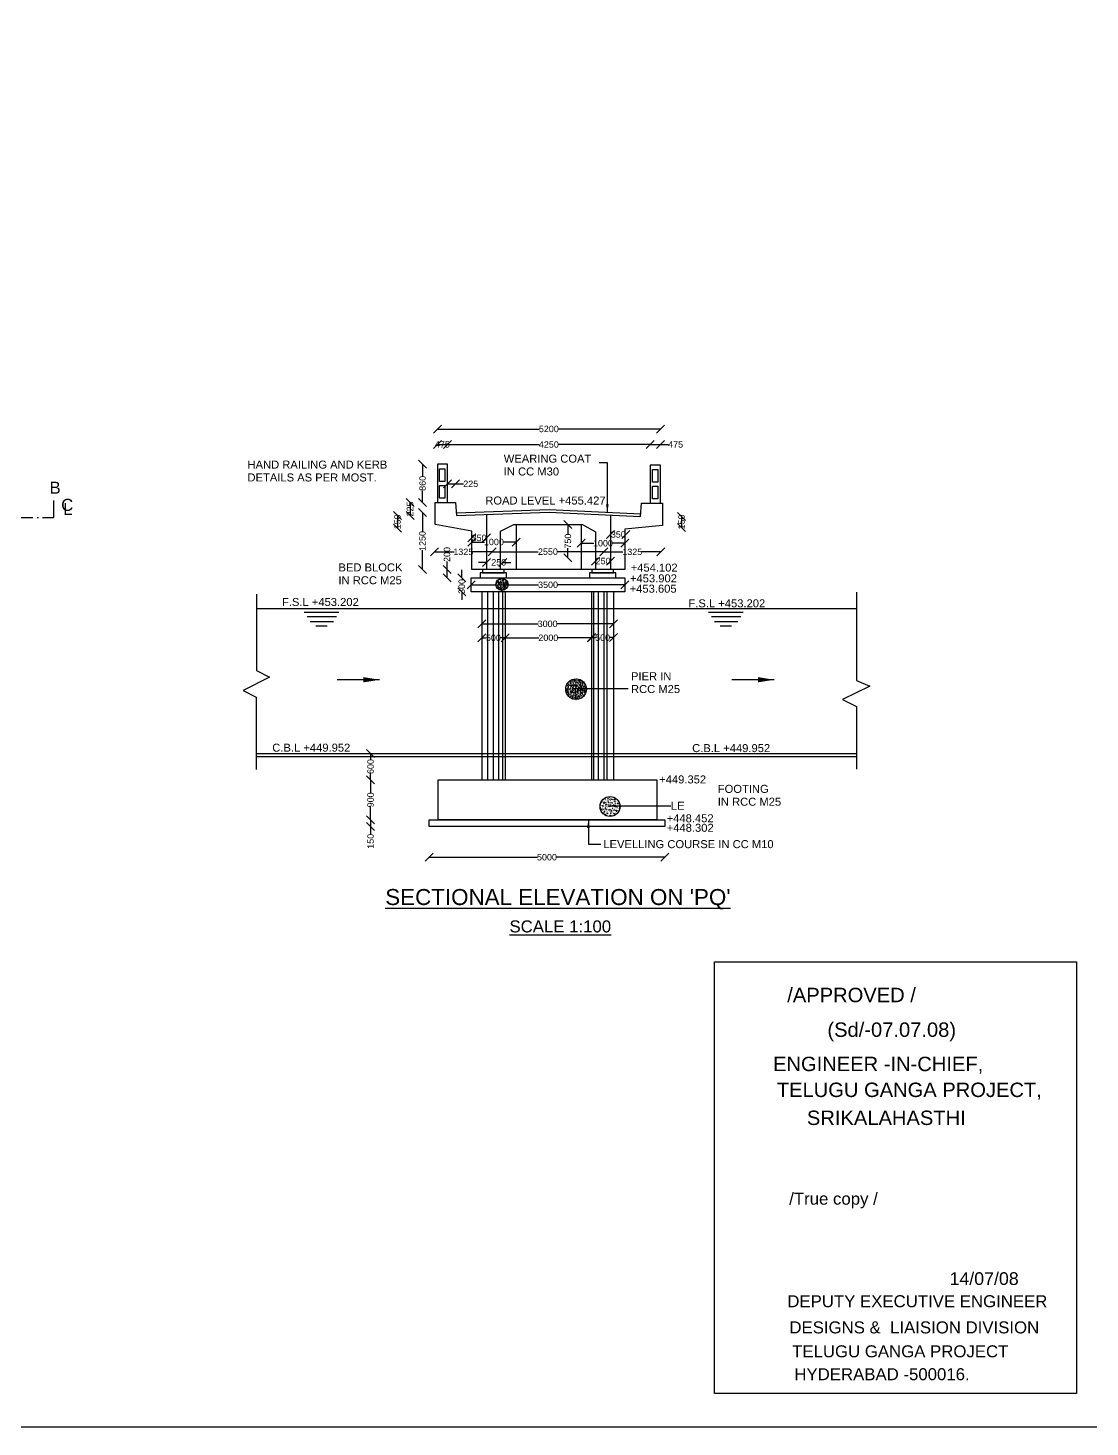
# Model space of a CAD drawing. Header units: millimetres. Extents: x -53232526 to -53209609, y 22137751 to 22152712.
# Drawn here: x -53220845 to -53214212, y 22137751 to 22146491 of the extents above; entities that cross this region are included whole.
import ezdxf

# ---------------------------------------------------------------- set-up
doc = ezdxf.new("R2010")
doc.units = ezdxf.units.MM
doc.header["$MEASUREMENT"] = 0
doc.linetypes.add('ACAD_ISO10W100', pattern=[18, 12, -3, 0, -3])
doc.layers.add('DRAWING', color=2, linetype='Continuous')
doc.layers.add('TEXT', color=7, linetype='Continuous')
doc.styles.get("Standard").update_dxf_attribs({"font": 'arial.ttf', "height": 40})
doc.dimstyles.get("Standard").update_dxf_attribs({"dimtxt": 50, "dimasz": 50, "dimexe": 0.18, "dimexo": 0.0625, "dimgap": 0.09, "dimtad": 0, "dimdec": 0, "dimzin": 0, "dimdsep": 46, "dimtxsty": 'Standard', "dimblk": 'OBLIQUE', "dimcen": 0.09, "dimse1": 1, "dimse2": 1, "dimadec": 0, "dimazin": 0, "dimtfac": 1, "dimtdec": 0, "dimtofl": 0, "dimtmove": 0, "dimatfit": 3, "dimfxl": 1, "dimtolj": 1, "dimtzin": 0, "dimarcsym": 0})
pattern_1 = [(50, (0, 0), (21.517805478, -1.8825640495), [2.25, -24.75]), (355, (0, 0), (-4.162540008, 22.565764011), [1.8, -19.8]), (100.4514, (1.793, -0.157), (17.3552814514, 20.683186262), [1.9122057, -21.03426336]), (46.1842, (0, 6), (32.017231459, -4.96557043), [3.375, -37.125]), (96.6356, (2.668, 5.586), (28.039881166, 29.223536127), [2.86830864, -31.55139]), (351.1842, (0, 6), (28.039858354, 29.223558028), [2.7, -29.7]), (21, (3, 4.5), (17.9072115636, -12.07856672), [2.25, -24.75]), (326, (3, 4.5), (7.299459958, 21.754501351), [1.8, -19.8]), (71.4514, (4.492, 3.493), (25.2066788574, 9.675914901), [1.9122057, -21.03426336]), (37.5, (0, 0), (0.3647956595, 9.9868156149), [0, -19.56, 0, -20.1, 0, -19.875]), (7.5, (0, 0), (7.8920861233, 11.8323513565), [0, -11.46, 0, -19.11, 0, -7.575]), (327.5, (-6.69, 0), (16.0146730852, -0.676646152), [0, -7.5, 0, -23.4, 0, -31.05]), (317.5, (-9.69, 0), (17.4955850803, 3.00314947), [0, -9.75, 0, -15.54, 0, -22.05])]

# ---------------------------------------------------------------- blocks, each defined once
blk = doc.blocks.new('_Oblique')
at = {"color": 0, "linetype": 'ByBlock', "lineweight": -2}
blk.add_line((-0.5, -0.5), (0.5, 0.5), dxfattribs=at)
blk = doc.blocks.new('*D125')
at = {"layer": 'Defpoints', "color": 0, "transparency": 16777216}
for p in [(-53216895, 22143986), (-53218288, 22143765.5), (-53216895, 22143765.5)]:
    blk.add_point(p, dxfattribs=at)
at = {"layer": 'TEXT', "color": 0, "lineweight": -2, "transparency": 16777216}
for p, q in [((-53218288, 22143986), (-53217651.3, 22143986)), ((-53216895, 22143986), (-53217531.8, 22143986))]:
    blk.add_line(p, q, dxfattribs=at)
at = {"layer": 'TEXT', "color": 0, "lineweight": -2, "transparency": 16777216, "xscale": 50, "yscale": 50, "zscale": 50, "rotation": 180}
blk.add_blockref('_Oblique', (-53218288, 22143986), dxfattribs=at)
at = {"layer": 'TEXT', "color": 0, "lineweight": -2, "transparency": 16777216, "xscale": 50, "yscale": 50, "zscale": 50}
blk.add_blockref('_Oblique', (-53216895, 22143986), dxfattribs=at)
at = {"layer": 'TEXT', "color": 0, "transparency": 16777216, "insert": (-53217591.5, 22143986), "char_height": 40, "attachment_point": 5}
blk.add_mtext('\\A1;5200', dxfattribs=at)
blk = doc.blocks.new('*D126')
at = {"layer": 'Defpoints', "color": 0, "transparency": 16777216}
for p in [(-53218288, 22143765.5), (-53218380, 22143527.5), (-53218288, 22143527.5)]:
    blk.add_point(p, dxfattribs=at)
at = {"layer": 'TEXT', "color": 0, "lineweight": -2, "transparency": 16777216}
for p, q in [((-53218380, 22143765.5), (-53218380, 22143690.8)), ((-53218380, 22143527.5), (-53218380, 22143602.3))]:
    blk.add_line(p, q, dxfattribs=at)
at = {"layer": 'TEXT', "color": 0, "lineweight": -2, "transparency": 16777216, "xscale": 50, "yscale": 50, "zscale": 50}
for p, rotation in [((-53218380, 22143765.5), 90), ((-53218380, 22143527.5), 270)]:
    blk.add_blockref('_Oblique', p, dxfattribs=dict(at, rotation=rotation))
at = {"layer": 'TEXT', "color": 0, "transparency": 16777216, "insert": (-53218380, 22143646.5), "char_height": 40, "attachment_point": 5, "rotation": 90}
blk.add_mtext('\\A1;860', dxfattribs=at)
blk = doc.blocks.new('*D127')
at = {"layer": 'Defpoints', "color": 0, "transparency": 16777216}
for p in [(-53218174.3, 22143643.5), (-53218225, 22143527.5), (-53218174.3, 22143531.2)]:
    blk.add_point(p, dxfattribs=at)
at = {"layer": 'TEXT', "color": 0, "lineweight": -2, "transparency": 16777216}
for p, q in [((-53218225, 22143643.5), (-53218174.3, 22143643.5)), ((-53218174.3, 22143643.5), (-53218124.3, 22143643.5))]:
    blk.add_line(p, q, dxfattribs=at)
at = {"layer": 'TEXT', "color": 0, "lineweight": -2, "transparency": 16777216, "xscale": 50, "yscale": 50, "zscale": 50, "rotation": 180}
blk.add_blockref('_Oblique', (-53218225, 22143643.5), dxfattribs=at)
at = {"layer": 'TEXT', "color": 0, "lineweight": -2, "transparency": 16777216, "xscale": 50, "yscale": 50, "zscale": 50}
blk.add_blockref('_Oblique', (-53218174.3, 22143643.5), dxfattribs=at)
at = {"layer": 'TEXT', "color": 0, "transparency": 16777216, "insert": (-53218079.5, 22143643.5), "char_height": 40, "attachment_point": 5}
blk.add_mtext('\\A1;225', dxfattribs=at)
blk = doc.blocks.new('*D128')
at = {"layer": 'Defpoints', "color": 0, "transparency": 16777216}
for p in [(-53218174, 22143527.5), (-53218458.5, 22143445.5), (-53218168, 22143445.5)]:
    blk.add_point(p, dxfattribs=at)
at = {"layer": 'TEXT', "color": 0, "lineweight": -2, "transparency": 16777216}
blk.add_line((-53218458.5, 22143527.5), (-53218458.5, 22143445.5), dxfattribs=at)
at = {"layer": 'TEXT', "color": 0, "lineweight": -2, "transparency": 16777216, "xscale": 50, "yscale": 50, "zscale": 50}
for p, rotation in [((-53218458.5, 22143527.5), 90), ((-53218458.5, 22143445.5), 270)]:
    blk.add_blockref('_Oblique', p, dxfattribs=dict(at, rotation=rotation))
at = {"layer": 'TEXT', "color": 0, "transparency": 16777216, "insert": (-53218458.5, 22143486.5), "char_height": 40, "attachment_point": 5, "rotation": 90}
blk.add_mtext('\\A1;225', dxfattribs=at)
blk = doc.blocks.new('*D129')
at = {"layer": 'Defpoints', "color": 0, "transparency": 16777216}
for p in [(-53218168, 22143445.5), (-53218537, 22143366.2), (-53218170.1, 22143366.2)]:
    blk.add_point(p, dxfattribs=at)
at = {"layer": 'TEXT', "color": 0, "lineweight": -2, "transparency": 16777216}
blk.add_line((-53218537, 22143445.5), (-53218537, 22143366.2), dxfattribs=at)
at = {"layer": 'TEXT', "color": 0, "lineweight": -2, "transparency": 16777216, "xscale": 50, "yscale": 50, "zscale": 50}
for p, rotation in [((-53218537, 22143445.5), 90), ((-53218537, 22143366.2), 270)]:
    blk.add_blockref('_Oblique', p, dxfattribs=dict(at, rotation=rotation))
at = {"layer": 'TEXT', "color": 0, "transparency": 16777216, "insert": (-53218537, 22143405.8), "char_height": 40, "attachment_point": 5, "rotation": 90}
blk.add_mtext('\\A1;150', dxfattribs=at)
blk = doc.blocks.new('*D130')
at = {"layer": 'Defpoints', "color": 0, "transparency": 16777216}
for p in [(-53218084, 22143465.4), (-53218381, 22143107.5), (-53218073.5, 22143107.5)]:
    blk.add_point(p, dxfattribs=at)
at = {"layer": 'TEXT', "color": 0, "lineweight": -2, "transparency": 16777216}
for p, q in [((-53218381, 22143465.4), (-53218381, 22143344.3)), ((-53218381, 22143107.5), (-53218381, 22143228.6))]:
    blk.add_line(p, q, dxfattribs=at)
at = {"layer": 'TEXT', "color": 0, "lineweight": -2, "transparency": 16777216, "xscale": 50, "yscale": 50, "zscale": 50}
for p, rotation in [((-53218381, 22143465.4), 90), ((-53218381, 22143107.5), 270)]:
    blk.add_blockref('_Oblique', p, dxfattribs=dict(at, rotation=rotation))
at = {"layer": 'TEXT', "color": 0, "transparency": 16777216, "insert": (-53218381, 22143286.5), "char_height": 40, "attachment_point": 5, "rotation": 90}
blk.add_mtext('\\A1;1250', dxfattribs=at)
blk = doc.blocks.new('*D131')
at = {"layer": 'Defpoints', "color": 0, "transparency": 16777216}
for p in [(-53218073.5, 22143280), (-53217796, 22143280), (-53217796, 22143280)]:
    blk.add_point(p, dxfattribs=at)
at = {"layer": 'TEXT', "color": 0, "lineweight": -2, "transparency": 16777216}
for p, q in [((-53218073.5, 22143280), (-53217992.6, 22143280)), ((-53217796, 22143280), (-53217876.9, 22143280))]:
    blk.add_line(p, q, dxfattribs=at)
at = {"layer": 'TEXT', "color": 0, "lineweight": -2, "transparency": 16777216, "xscale": 50, "yscale": 50, "zscale": 50, "rotation": 180}
blk.add_blockref('_Oblique', (-53218073.5, 22143280), dxfattribs=at)
at = {"layer": 'TEXT', "color": 0, "lineweight": -2, "transparency": 16777216, "xscale": 50, "yscale": 50, "zscale": 50}
blk.add_blockref('_Oblique', (-53217796, 22143280), dxfattribs=at)
at = {"layer": 'TEXT', "color": 0, "transparency": 16777216, "insert": (-53217934.8, 22143280), "char_height": 40, "attachment_point": 5}
blk.add_mtext('\\A1;1000', dxfattribs=at)
blk = doc.blocks.new('*D132')
at = {"layer": 'Defpoints', "color": 0, "transparency": 16777216}
for p in [(-53218306, 22143212), (-53217945.5, 22143218.5), (-53217945.5, 22143212)]:
    blk.add_point(p, dxfattribs=at)
at = {"layer": 'TEXT', "color": 0, "lineweight": -2, "transparency": 16777216}
for p, q in [((-53218306, 22143218.5), (-53218183.8, 22143218.5)), ((-53217945.5, 22143218.5), (-53218067.7, 22143218.5))]:
    blk.add_line(p, q, dxfattribs=at)
at = {"layer": 'TEXT', "color": 0, "lineweight": -2, "transparency": 16777216, "xscale": 50, "yscale": 50, "zscale": 50, "rotation": 180}
blk.add_blockref('_Oblique', (-53218306, 22143218.5), dxfattribs=at)
at = {"layer": 'TEXT', "color": 0, "lineweight": -2, "transparency": 16777216, "xscale": 50, "yscale": 50, "zscale": 50}
blk.add_blockref('_Oblique', (-53217945.5, 22143218.5), dxfattribs=at)
at = {"layer": 'TEXT', "color": 0, "transparency": 16777216, "insert": (-53218125.8, 22143218.5), "char_height": 40, "attachment_point": 5}
blk.add_mtext('\\A1;1325', dxfattribs=at)
blk = doc.blocks.new('*D133')
at = {"layer": 'Defpoints', "color": 0, "transparency": 16777216}
for p in [(-53217945.5, 22143218.5), (-53217249, 22143219.5), (-53217249, 22143218.5)]:
    blk.add_point(p, dxfattribs=at)
at = {"layer": 'TEXT', "color": 0, "lineweight": -2, "transparency": 16777216}
for p, q in [((-53217945.5, 22143219.5), (-53217657.34, 22143219.5)), ((-53217249, 22143219.5), (-53217537.16, 22143219.5))]:
    blk.add_line(p, q, dxfattribs=at)
at = {"layer": 'TEXT', "color": 0, "lineweight": -2, "transparency": 16777216, "xscale": 50, "yscale": 50, "zscale": 50, "rotation": 180}
blk.add_blockref('_Oblique', (-53217945.5, 22143219.5), dxfattribs=at)
at = {"layer": 'TEXT', "color": 0, "lineweight": -2, "transparency": 16777216, "xscale": 50, "yscale": 50, "zscale": 50}
blk.add_blockref('_Oblique', (-53217249, 22143219.5), dxfattribs=at)
at = {"layer": 'TEXT', "color": 0, "transparency": 16777216, "insert": (-53217597.25, 22143219.5), "char_height": 40, "attachment_point": 5}
blk.add_mtext('\\A1;2550', dxfattribs=at)
blk = doc.blocks.new('*D134')
at = {"layer": 'Defpoints', "color": 0, "transparency": 16777216}
for p in [(-53217249, 22143218.5), (-53216892, 22143218.5), (-53216892, 22143218.5)]:
    blk.add_point(p, dxfattribs=at)
at = {"layer": 'TEXT', "color": 0, "lineweight": -2, "transparency": 16777216}
for p, q in [((-53217249, 22143218.5), (-53217128.6, 22143218.5)), ((-53216892, 22143218.5), (-53217012.4, 22143218.5))]:
    blk.add_line(p, q, dxfattribs=at)
at = {"layer": 'TEXT', "color": 0, "lineweight": -2, "transparency": 16777216, "xscale": 50, "yscale": 50, "zscale": 50, "rotation": 180}
blk.add_blockref('_Oblique', (-53217249, 22143218.5), dxfattribs=at)
at = {"layer": 'TEXT', "color": 0, "lineweight": -2, "transparency": 16777216, "xscale": 50, "yscale": 50, "zscale": 50}
blk.add_blockref('_Oblique', (-53216892, 22143218.5), dxfattribs=at)
at = {"layer": 'TEXT', "color": 0, "transparency": 16777216, "insert": (-53217070.5, 22143218.5), "char_height": 40, "attachment_point": 5}
blk.add_mtext('\\A1;1325', dxfattribs=at)
blk = doc.blocks.new('*D135')
at = {"layer": 'Defpoints', "color": 0, "transparency": 16777216}
for p in [(-53217300, 22143161), (-53217205.5, 22143161), (-53217205.5, 22143161)]:
    blk.add_point(p, dxfattribs=at)
at = {"layer": 'TEXT', "color": 0, "lineweight": -2, "transparency": 16777216}
for p, q in [((-53217300, 22143161), (-53217297.3, 22143161)), ((-53217205.5, 22143161), (-53217208.2, 22143161))]:
    blk.add_line(p, q, dxfattribs=at)
at = {"layer": 'TEXT', "color": 0, "lineweight": -2, "transparency": 16777216, "xscale": 50, "yscale": 50, "zscale": 50, "rotation": 180}
blk.add_blockref('_Oblique', (-53217300, 22143161), dxfattribs=at)
at = {"layer": 'TEXT', "color": 0, "lineweight": -2, "transparency": 16777216, "xscale": 50, "yscale": 50, "zscale": 50}
blk.add_blockref('_Oblique', (-53217205.5, 22143161), dxfattribs=at)
at = {"layer": 'TEXT', "color": 0, "transparency": 16777216, "insert": (-53217252.8, 22143161), "char_height": 40, "attachment_point": 5}
blk.add_mtext('\\A1;250', dxfattribs=at)
blk = doc.blocks.new('*D136')
at = {"layer": 'Defpoints', "color": 0, "transparency": 16777216}
for p in [(-53217981.1, 22143161), (-53217879.5, 22143161), (-53217879.5, 22143152.7)]:
    blk.add_point(p, dxfattribs=at)
at = {"layer": 'TEXT', "color": 0, "lineweight": -2, "transparency": 16777216}
for p, q in [((-53217981.1, 22143152.7), (-53218031.1, 22143152.7)), ((-53217879.5, 22143152.7), (-53217829.5, 22143152.7))]:
    blk.add_line(p, q, dxfattribs=at)
at = {"layer": 'TEXT', "color": 0, "lineweight": -2, "transparency": 16777216, "xscale": 50, "yscale": 50, "zscale": 50}
blk.add_blockref('_Oblique', (-53217981.1, 22143152.7), dxfattribs=at)
at = {"layer": 'TEXT', "color": 0, "lineweight": -2, "transparency": 16777216, "xscale": 50, "yscale": 50, "zscale": 50, "rotation": 180}
blk.add_blockref('_Oblique', (-53217879.5, 22143152.7), dxfattribs=at)
at = {"layer": 'TEXT', "color": 0, "transparency": 16777216, "insert": (-53217904.5, 22143152.7), "char_height": 40, "attachment_point": 5}
blk.add_mtext('\\A1;250', dxfattribs=at)
blk = doc.blocks.new('*D137')
at = {"layer": 'Defpoints', "color": 0, "transparency": 16777216}
for p in [(-53218076.5, 22143056.5), (-53218135.5, 22142968.5), (-53218076.5, 22142968.5)]:
    blk.add_point(p, dxfattribs=at)
at = {"layer": 'TEXT', "color": 0, "lineweight": -2, "transparency": 16777216}
for p, q in [((-53218135.5, 22143056.5), (-53218135.5, 22143106.5)), ((-53218135.5, 22142968.5), (-53218135.5, 22142918.5))]:
    blk.add_line(p, q, dxfattribs=at)
at = {"layer": 'TEXT', "color": 0, "lineweight": -2, "transparency": 16777216, "xscale": 50, "yscale": 50, "zscale": 50}
for p, rotation in [((-53218135.5, 22143056.5), 270), ((-53218135.5, 22142968.5), 90)]:
    blk.add_blockref('_Oblique', p, dxfattribs=dict(at, rotation=rotation))
at = {"layer": 'TEXT', "color": 0, "transparency": 16777216, "insert": (-53218135.5, 22143002), "char_height": 40, "attachment_point": 5, "rotation": 90}
blk.add_mtext('\\A1;300', dxfattribs=at)
blk = doc.blocks.new('*D138')
at = {"layer": 'Defpoints', "color": 0, "transparency": 16777216}
for p in [(-53218076.5, 22143012.5), (-53217116.5, 22143012.5), (-53217116.5, 22143012.5)]:
    blk.add_point(p, dxfattribs=at)
at = {"layer": 'TEXT', "color": 0, "lineweight": -2, "transparency": 16777216}
for p, q in [((-53218076.5, 22143012.5), (-53217656.3, 22143012.5)), ((-53217116.5, 22143012.5), (-53217536.8, 22143012.5))]:
    blk.add_line(p, q, dxfattribs=at)
at = {"layer": 'TEXT', "color": 0, "lineweight": -2, "transparency": 16777216, "xscale": 50, "yscale": 50, "zscale": 50, "rotation": 180}
blk.add_blockref('_Oblique', (-53218076.5, 22143012.5), dxfattribs=at)
at = {"layer": 'TEXT', "color": 0, "lineweight": -2, "transparency": 16777216, "xscale": 50, "yscale": 50, "zscale": 50}
blk.add_blockref('_Oblique', (-53217116.5, 22143012.5), dxfattribs=at)
at = {"layer": 'TEXT', "color": 0, "transparency": 16777216, "insert": (-53217596.5, 22143012.5), "char_height": 40, "attachment_point": 5}
blk.add_mtext('\\A1;3500', dxfattribs=at)
blk = doc.blocks.new('*D139')
at = {"layer": 'Defpoints', "color": 0, "transparency": 16777216}
for p in [(-53218011, 22142768.5), (-53217187, 22142768.5), (-53217187, 22142768.5)]:
    blk.add_point(p, dxfattribs=at)
at = {"layer": 'TEXT', "color": 0, "lineweight": -2, "transparency": 16777216}
for p, q in [((-53218011, 22142768.5), (-53217658.8, 22142768.5)), ((-53217187, 22142768.5), (-53217539.3, 22142768.5))]:
    blk.add_line(p, q, dxfattribs=at)
at = {"layer": 'TEXT', "color": 0, "lineweight": -2, "transparency": 16777216, "xscale": 50, "yscale": 50, "zscale": 50, "rotation": 180}
blk.add_blockref('_Oblique', (-53218011, 22142768.5), dxfattribs=at)
at = {"layer": 'TEXT', "color": 0, "lineweight": -2, "transparency": 16777216, "xscale": 50, "yscale": 50, "zscale": 50}
blk.add_blockref('_Oblique', (-53217187, 22142768.5), dxfattribs=at)
at = {"layer": 'TEXT', "color": 0, "transparency": 16777216, "insert": (-53217599, 22142768.5), "char_height": 40, "attachment_point": 5}
blk.add_mtext('\\A1;3000', dxfattribs=at)
blk = doc.blocks.new('*D140')
at = {"layer": 'Defpoints', "color": 0, "transparency": 16777216}
for p in [(-53218011, 22142681.5), (-53217864.5, 22142681.5), (-53217864.5, 22142681.5)]:
    blk.add_point(p, dxfattribs=at)
at = {"layer": 'TEXT', "color": 0, "lineweight": -2, "transparency": 16777216}
for p, q in [((-53218011, 22142681.5), (-53217982, 22142681.5)), ((-53217864.5, 22142681.5), (-53217893.6, 22142681.5))]:
    blk.add_line(p, q, dxfattribs=at)
at = {"layer": 'TEXT', "color": 0, "lineweight": -2, "transparency": 16777216, "xscale": 50, "yscale": 50, "zscale": 50, "rotation": 180}
blk.add_blockref('_Oblique', (-53218011, 22142681.5), dxfattribs=at)
at = {"layer": 'TEXT', "color": 0, "lineweight": -2, "transparency": 16777216, "xscale": 50, "yscale": 50, "zscale": 50}
blk.add_blockref('_Oblique', (-53217864.5, 22142681.5), dxfattribs=at)
at = {"layer": 'TEXT', "color": 0, "transparency": 16777216, "insert": (-53217937.8, 22142681.5), "char_height": 40, "attachment_point": 5}
blk.add_mtext('\\A1;500', dxfattribs=at)
blk = doc.blocks.new('*D141')
at = {"layer": 'Defpoints', "color": 0, "transparency": 16777216}
for p in [(-53217864.5, 22142681.5), (-53217325, 22142681.5), (-53217325, 22142681.5)]:
    blk.add_point(p, dxfattribs=at)
at = {"layer": 'TEXT', "color": 0, "lineweight": -2, "transparency": 16777216}
for p, q in [((-53217864.5, 22142681.5), (-53217654.9, 22142681.5)), ((-53217325, 22142681.5), (-53217534.7, 22142681.5))]:
    blk.add_line(p, q, dxfattribs=at)
at = {"layer": 'TEXT', "color": 0, "lineweight": -2, "transparency": 16777216, "xscale": 50, "yscale": 50, "zscale": 50, "rotation": 180}
blk.add_blockref('_Oblique', (-53217864.5, 22142681.5), dxfattribs=at)
at = {"layer": 'TEXT', "color": 0, "lineweight": -2, "transparency": 16777216, "xscale": 50, "yscale": 50, "zscale": 50}
blk.add_blockref('_Oblique', (-53217325, 22142681.5), dxfattribs=at)
at = {"layer": 'TEXT', "color": 0, "transparency": 16777216, "insert": (-53217594.8, 22142681.5), "char_height": 40, "attachment_point": 5}
blk.add_mtext('\\A1;2000', dxfattribs=at)
blk = doc.blocks.new('*D142')
at = {"layer": 'Defpoints', "color": 0, "transparency": 16777216}
for p in [(-53217325, 22142681.5), (-53217187, 22142682.5), (-53217187, 22142681.5)]:
    blk.add_point(p, dxfattribs=at)
at = {"layer": 'TEXT', "color": 0, "lineweight": -2, "transparency": 16777216}
for p, q in [((-53217325, 22142682.5), (-53217300.2, 22142682.5)), ((-53217187, 22142682.5), (-53217211.8, 22142682.5))]:
    blk.add_line(p, q, dxfattribs=at)
at = {"layer": 'TEXT', "color": 0, "lineweight": -2, "transparency": 16777216, "xscale": 50, "yscale": 50, "zscale": 50, "rotation": 180}
blk.add_blockref('_Oblique', (-53217325, 22142682.5), dxfattribs=at)
at = {"layer": 'TEXT', "color": 0, "lineweight": -2, "transparency": 16777216, "xscale": 50, "yscale": 50, "zscale": 50}
blk.add_blockref('_Oblique', (-53217187, 22142682.5), dxfattribs=at)
at = {"layer": 'TEXT', "color": 0, "transparency": 16777216, "insert": (-53217256, 22142682.5), "char_height": 40, "attachment_point": 5}
blk.add_mtext('\\A1;500', dxfattribs=at)
blk = doc.blocks.new('*D143')
at = {"layer": 'Defpoints', "color": 0, "transparency": 16777216}
for p in [(-53218011, 22141959.5), (-53218705, 22141795), (-53218011, 22141795)]:
    blk.add_point(p, dxfattribs=at)
at = {"layer": 'TEXT', "color": 0, "lineweight": -2, "transparency": 16777216}
for p, q in [((-53218705, 22141959.5), (-53218705, 22141921.6)), ((-53218705, 22141795), (-53218705, 22141833))]:
    blk.add_line(p, q, dxfattribs=at)
at = {"layer": 'TEXT', "color": 0, "lineweight": -2, "transparency": 16777216, "xscale": 50, "yscale": 50, "zscale": 50}
for p, rotation in [((-53218705, 22141959.5), 90), ((-53218705, 22141795), 270)]:
    blk.add_blockref('_Oblique', p, dxfattribs=dict(at, rotation=rotation))
at = {"layer": 'TEXT', "color": 0, "transparency": 16777216, "insert": (-53218705, 22141877.3), "char_height": 40, "attachment_point": 5, "rotation": 90}
blk.add_mtext('\\A1;600', dxfattribs=at)
blk = doc.blocks.new('*D144')
at = {"layer": 'Defpoints', "color": 0, "transparency": 16777216}
for p in [(-53218011, 22141795), (-53218705, 22141543.5), (-53218011, 22141543.5)]:
    blk.add_point(p, dxfattribs=at)
at = {"layer": 'TEXT', "color": 0, "lineweight": -2, "transparency": 16777216}
for p, q in [((-53218705, 22141795), (-53218705, 22141713.5)), ((-53218705, 22141543.5), (-53218705, 22141625.1))]:
    blk.add_line(p, q, dxfattribs=at)
at = {"layer": 'TEXT', "color": 0, "lineweight": -2, "transparency": 16777216, "xscale": 50, "yscale": 50, "zscale": 50}
for p, rotation in [((-53218705, 22141795), 90), ((-53218705, 22141543.5), 270)]:
    blk.add_blockref('_Oblique', p, dxfattribs=dict(at, rotation=rotation))
at = {"layer": 'TEXT', "color": 0, "transparency": 16777216, "insert": (-53218705, 22141669.3), "char_height": 40, "attachment_point": 5, "rotation": 90}
blk.add_mtext('\\A1;900', dxfattribs=at)
blk = doc.blocks.new('*D145')
at = {"layer": 'Defpoints', "color": 0, "transparency": 16777216}
for p in [(-53218283, 22141543.5), (-53218705, 22141502.5), (-53218283, 22141502.5)]:
    blk.add_point(p, dxfattribs=at)
at = {"layer": 'TEXT', "color": 0, "lineweight": -2, "transparency": 16777216}
for p, q in [((-53218705, 22141543.5), (-53218705, 22141502.5)), ((-53218705, 22141502.5), (-53218705, 22141452.5))]:
    blk.add_line(p, q, dxfattribs=at)
at = {"layer": 'TEXT', "color": 0, "lineweight": -2, "transparency": 16777216, "xscale": 50, "yscale": 50, "zscale": 50}
for p, rotation in [((-53218705, 22141543.5), 90), ((-53218705, 22141502.5), 270)]:
    blk.add_blockref('_Oblique', p, dxfattribs=dict(at, rotation=rotation))
at = {"layer": 'TEXT', "color": 0, "transparency": 16777216, "insert": (-53218705, 22141410.2), "char_height": 40, "attachment_point": 5, "rotation": 90}
blk.add_mtext('\\A1;150', dxfattribs=at)
blk = doc.blocks.new('*D146')
at = {"layer": 'Defpoints', "color": 0, "transparency": 16777216}
for p in [(-53218339.5, 22141502.5), (-53216867, 22141502.5), (-53216867, 22141310.5)]:
    blk.add_point(p, dxfattribs=at)
at = {"layer": 'TEXT', "color": 0, "lineweight": -2, "transparency": 16777216}
for p, q in [((-53218339.5, 22141310.5), (-53217663, 22141310.5)), ((-53216867, 22141310.5), (-53217543.5, 22141310.5))]:
    blk.add_line(p, q, dxfattribs=at)
at = {"layer": 'TEXT', "color": 0, "lineweight": -2, "transparency": 16777216, "xscale": 50, "yscale": 50, "zscale": 50, "rotation": 180}
blk.add_blockref('_Oblique', (-53218339.5, 22141310.5), dxfattribs=at)
at = {"layer": 'TEXT', "color": 0, "lineweight": -2, "transparency": 16777216, "xscale": 50, "yscale": 50, "zscale": 50}
blk.add_blockref('_Oblique', (-53216867, 22141310.5), dxfattribs=at)
at = {"layer": 'TEXT', "color": 0, "transparency": 16777216, "insert": (-53217603.3, 22141310.5), "char_height": 40, "attachment_point": 5}
blk.add_mtext('\\A1;5000', dxfattribs=at)
blk = doc.blocks.new('*D147')
at = {"layer": 'Defpoints', "color": 0, "transparency": 16777216}
for p in [(-53218225, 22143890), (-53218288, 22143765.5), (-53218225, 22143765.5)]:
    blk.add_point(p, dxfattribs=at)
at = {"layer": 'TEXT', "color": 0, "lineweight": -2, "transparency": 16777216}
blk.add_line((-53218288, 22143890), (-53218225, 22143890), dxfattribs=at)
at = {"layer": 'TEXT', "color": 0, "lineweight": -2, "transparency": 16777216, "xscale": 50, "yscale": 50, "zscale": 50, "rotation": 180}
blk.add_blockref('_Oblique', (-53218288, 22143890), dxfattribs=at)
at = {"layer": 'TEXT', "color": 0, "lineweight": -2, "transparency": 16777216, "xscale": 50, "yscale": 50, "zscale": 50}
blk.add_blockref('_Oblique', (-53218225, 22143890), dxfattribs=at)
at = {"layer": 'TEXT', "color": 0, "transparency": 16777216, "insert": (-53218256.5, 22143890), "char_height": 40, "attachment_point": 5}
blk.add_mtext('\\A1;475', dxfattribs=at)
blk = doc.blocks.new('*D148')
at = {"layer": 'Defpoints', "color": 0, "transparency": 16777216}
for p in [(-53216958, 22143889), (-53218225, 22143765.5), (-53216958, 22143765.5)]:
    blk.add_point(p, dxfattribs=at)
at = {"layer": 'TEXT', "color": 0, "lineweight": -2, "transparency": 16777216}
for p, q in [((-53218225, 22143889), (-53217652.1, 22143889)), ((-53216958, 22143889), (-53217531, 22143889))]:
    blk.add_line(p, q, dxfattribs=at)
at = {"layer": 'TEXT', "color": 0, "lineweight": -2, "transparency": 16777216, "xscale": 50, "yscale": 50, "zscale": 50, "rotation": 180}
blk.add_blockref('_Oblique', (-53218225, 22143889), dxfattribs=at)
at = {"layer": 'TEXT', "color": 0, "lineweight": -2, "transparency": 16777216, "xscale": 50, "yscale": 50, "zscale": 50}
blk.add_blockref('_Oblique', (-53216958, 22143889), dxfattribs=at)
at = {"layer": 'TEXT', "color": 0, "transparency": 16777216, "insert": (-53217591.5, 22143889), "char_height": 40, "attachment_point": 5}
blk.add_mtext('\\A1;4250', dxfattribs=at)
blk = doc.blocks.new('*D149')
at = {"layer": 'Defpoints', "color": 0, "transparency": 16777216}
for p in [(-53216895, 22143889.5), (-53216958, 22143761), (-53216895, 22143765.5)]:
    blk.add_point(p, dxfattribs=at)
at = {"layer": 'TEXT', "color": 0, "lineweight": -2, "transparency": 16777216}
for p, q in [((-53216958, 22143889.5), (-53216895, 22143889.5)), ((-53216895, 22143889.5), (-53216845, 22143889.5))]:
    blk.add_line(p, q, dxfattribs=at)
at = {"layer": 'TEXT', "color": 0, "lineweight": -2, "transparency": 16777216, "xscale": 50, "yscale": 50, "zscale": 50, "rotation": 180}
blk.add_blockref('_Oblique', (-53216958, 22143889.5), dxfattribs=at)
at = {"layer": 'TEXT', "color": 0, "lineweight": -2, "transparency": 16777216, "xscale": 50, "yscale": 50, "zscale": 50}
blk.add_blockref('_Oblique', (-53216895, 22143889.5), dxfattribs=at)
at = {"layer": 'TEXT', "color": 0, "transparency": 16777216, "insert": (-53216799.8, 22143889.5), "char_height": 40, "attachment_point": 5}
blk.add_mtext('\\A1;475', dxfattribs=at)
blk = doc.blocks.new('*D150')
at = {"layer": 'Defpoints', "color": 0, "transparency": 16777216}
for p in [(-53217390.5, 22143389), (-53217472, 22143182), (-53217390.5, 22143182)]:
    blk.add_point(p, dxfattribs=at)
at = {"layer": 'TEXT', "color": 0, "lineweight": -2, "transparency": 16777216}
for p, q in [((-53217472, 22143389), (-53217472, 22143329.6)), ((-53217472, 22143182), (-53217472, 22143241.5))]:
    blk.add_line(p, q, dxfattribs=at)
at = {"layer": 'TEXT', "color": 0, "lineweight": -2, "transparency": 16777216, "xscale": 50, "yscale": 50, "zscale": 50}
for p, rotation in [((-53217472, 22143389), 90), ((-53217472, 22143182), 270)]:
    blk.add_blockref('_Oblique', p, dxfattribs=dict(at, rotation=rotation))
at = {"layer": 'TEXT', "color": 0, "transparency": 16777216, "insert": (-53217472, 22143285.5), "char_height": 40, "attachment_point": 5, "rotation": 90}
blk.add_mtext('\\A1;750', dxfattribs=at)
blk = doc.blocks.new('*D151')
at = {"layer": 'Defpoints', "color": 0, "transparency": 16777216}
for p in [(-53217390.5, 22143263), (-53217116.5, 22143272), (-53217116.5, 22143263)]:
    blk.add_point(p, dxfattribs=at)
at = {"layer": 'TEXT', "color": 0, "lineweight": -2, "transparency": 16777216}
for p, q in [((-53217390.5, 22143272), (-53217311.4, 22143272)), ((-53217116.5, 22143272), (-53217195.7, 22143272))]:
    blk.add_line(p, q, dxfattribs=at)
at = {"layer": 'TEXT', "color": 0, "lineweight": -2, "transparency": 16777216, "xscale": 50, "yscale": 50, "zscale": 50, "rotation": 180}
blk.add_blockref('_Oblique', (-53217390.5, 22143272), dxfattribs=at)
at = {"layer": 'TEXT', "color": 0, "lineweight": -2, "transparency": 16777216, "xscale": 50, "yscale": 50, "zscale": 50}
blk.add_blockref('_Oblique', (-53217116.5, 22143272), dxfattribs=at)
at = {"layer": 'TEXT', "color": 0, "transparency": 16777216, "insert": (-53217253.5, 22143272), "char_height": 40, "attachment_point": 5}
blk.add_mtext('\\A1;1000', dxfattribs=at)
blk = doc.blocks.new('*D152')
at = {"layer": 'Defpoints', "color": 0, "transparency": 16777216}
for p in [(-53217018.5, 22143440), (-53217017.7, 22143370.2), (-53216763, 22143370.2)]:
    blk.add_point(p, dxfattribs=at)
at = {"layer": 'TEXT', "color": 0, "lineweight": -2, "transparency": 16777216}
blk.add_line((-53216763, 22143440), (-53216763, 22143370.2), dxfattribs=at)
at = {"layer": 'TEXT', "color": 0, "lineweight": -2, "transparency": 16777216, "xscale": 50, "yscale": 50, "zscale": 50}
for p, rotation in [((-53216763, 22143440), 90), ((-53216763, 22143370.2), 270)]:
    blk.add_blockref('_Oblique', p, dxfattribs=dict(at, rotation=rotation))
at = {"layer": 'TEXT', "color": 0, "transparency": 16777216, "insert": (-53216763, 22143405.1), "char_height": 40, "attachment_point": 5, "rotation": 90}
blk.add_mtext('\\A1;150', dxfattribs=at)
blk = doc.blocks.new('*D153')
at = {"layer": 'Defpoints', "color": 0, "transparency": 16777216}
for p in [(-53217205.5, 22143324.5), (-53217110, 22143327), (-53217110, 22143324.5)]:
    blk.add_point(p, dxfattribs=at)
at = {"layer": 'TEXT', "color": 0, "lineweight": -2, "transparency": 16777216}
for p, q in [((-53217205.5, 22143327), (-53217201.9, 22143327)), ((-53217110, 22143327), (-53217113.5, 22143327))]:
    blk.add_line(p, q, dxfattribs=at)
at = {"layer": 'TEXT', "color": 0, "lineweight": -2, "transparency": 16777216, "xscale": 50, "yscale": 50, "zscale": 50, "rotation": 180}
blk.add_blockref('_Oblique', (-53217205.5, 22143327), dxfattribs=at)
at = {"layer": 'TEXT', "color": 0, "lineweight": -2, "transparency": 16777216, "xscale": 50, "yscale": 50, "zscale": 50}
blk.add_blockref('_Oblique', (-53217110, 22143327), dxfattribs=at)
at = {"layer": 'TEXT', "color": 0, "transparency": 16777216, "insert": (-53217157.7, 22143327), "char_height": 40, "attachment_point": 5}
blk.add_mtext('\\A1;350', dxfattribs=at)
blk = doc.blocks.new('*D154')
at = {"layer": 'Defpoints', "color": 0, "transparency": 16777216}
for p in [(-53218073.5, 22143329.5), (-53218073.5, 22143305.5), (-53217981.1, 22143327)]:
    blk.add_point(p, dxfattribs=at)
at = {"layer": 'TEXT', "color": 0, "lineweight": -2, "transparency": 16777216}
for p, q in [((-53218073.5, 22143305.5), (-53218071.5, 22143305.5)), ((-53217981.1, 22143305.5), (-53217983.1, 22143305.5))]:
    blk.add_line(p, q, dxfattribs=at)
at = {"layer": 'TEXT', "color": 0, "lineweight": -2, "transparency": 16777216, "xscale": 50, "yscale": 50, "zscale": 50, "rotation": 180}
blk.add_blockref('_Oblique', (-53218073.5, 22143305.5), dxfattribs=at)
at = {"layer": 'TEXT', "color": 0, "lineweight": -2, "transparency": 16777216, "xscale": 50, "yscale": 50, "zscale": 50}
blk.add_blockref('_Oblique', (-53217981.1, 22143305.5), dxfattribs=at)
at = {"layer": 'TEXT', "color": 0, "transparency": 16777216, "insert": (-53218027.3, 22143305.5), "char_height": 40, "attachment_point": 5}
blk.add_mtext('\\A1;350', dxfattribs=at)
blk = doc.blocks.new('*D156')
at = {"layer": 'Defpoints', "color": 0, "transparency": 16777216}
for p in [(-53218227.5, 22143107.5), (-53218073.5, 22143107.5), (-53218076.5, 22143056.5)]:
    blk.add_point(p, dxfattribs=at)
at = {"layer": 'TEXT', "color": 0, "lineweight": -2, "transparency": 16777216}
for p, q in [((-53218227.5, 22143107.5), (-53218227.5, 22143157.5)), ((-53218227.5, 22143056.5), (-53218227.5, 22143107.5))]:
    blk.add_line(p, q, dxfattribs=at)
at = {"layer": 'TEXT', "color": 0, "lineweight": -2, "transparency": 16777216, "xscale": 50, "yscale": 50, "zscale": 50}
for p, rotation in [((-53218227.5, 22143107.5), 90), ((-53218227.5, 22143056.5), 270)]:
    blk.add_blockref('_Oblique', p, dxfattribs=dict(at, rotation=rotation))
at = {"layer": 'TEXT', "color": 0, "transparency": 16777216, "insert": (-53218227.5, 22143202.1), "char_height": 40, "attachment_point": 5, "rotation": 90}
blk.add_mtext('\\A1;200', dxfattribs=at)

msp = doc.modelspace()

# ---------------------------------------------------------------- hatches: boundary and pattern name
at = {"layer": 'TEXT'}
h = msp.add_hatch(dxfattribs=at)
h.set_pattern_fill('AR-CONC', color=0, scale=3, style=0)
h.set_pattern_definition(pattern_1)
h.paths.add_polyline_path([(-53217846.5, 22143015.5, 1), (-53217922.5, 22143015.5, 1)])
h = msp.add_hatch(dxfattribs=at)
h.set_pattern_fill('AR-CONC', color=0, scale=3, style=0)
h.set_pattern_definition(pattern_1)
h.paths.add_polyline_path([(-53217357, 22142361, 1), (-53217486, 22142361, 1)])
h = msp.add_hatch(dxfattribs=at)
h.set_pattern_fill('AR-CONC', color=0, scale=3, style=0)
h.set_pattern_definition(pattern_1)
h.paths.add_polyline_path([(-53217272, 22141627.5, 1), (-53217147, 22141627.5, 1)])

# ---------------------------------------------------------------- linework, layer by layer
at = {"layer": 'DRAWING', "color": 0}
for points in [[(-53218288, 22143527.5), (-53218225, 22143527.5), (-53218225, 22143765.5), (-53218288, 22143765.5)], [(-53218275, 22143737), (-53218240.5, 22143737), (-53218240.5, 22143658), (-53218275, 22143658)], [(-53216958, 22143523), (-53216895, 22143523), (-53216895, 22143761), (-53216958, 22143761)], [(-53216945, 22143732.5), (-53216910.5, 22143732.5), (-53216910.5, 22143653.5), (-53216945, 22143653.5)], [(-53218275, 22143633), (-53218240.5, 22143633), (-53218240.5, 22143554), (-53218275, 22143554)], [(-53216945, 22143628.5), (-53216910.5, 22143628.5), (-53216910.5, 22143549.5), (-53216945, 22143549.5)], [(-53218020, 22143056.5), (-53217855.5, 22143056.5), (-53217855.5, 22143086.5), (-53218020, 22143086.5)], [(-53218006.5, 22143086.5), (-53217870, 22143086.5), (-53217870, 22143107.5), (-53218006.5, 22143107.5)], [(-53217337.5, 22143056.5), (-53217173, 22143056.5), (-53217173, 22143086.5), (-53217337.5, 22143086.5)], [(-53217324, 22143086.5), (-53217187.5, 22143086.5), (-53217187.5, 22143107.5), (-53217324, 22143107.5)], [(-53218076.5, 22143056.5), (-53217116.5, 22143056.5), (-53217116.5, 22142968.5), (-53218076.5, 22142968.5)], [(-53218283, 22141795), (-53216918, 22141795), (-53216918, 22141543.5), (-53218283, 22141543.5)], [(-53218339.5, 22141543.5), (-53216867, 22141543.5), (-53216867, 22141502.5), (-53218339.5, 22141502.5)]]:
    msp.add_lwpolyline(points, close=True, dxfattribs=at)
at = {"layer": 'DRAWING', "color": 0, "linetype": 'ACAD_ISO10W100', "ltscale": 10}
msp.add_lwpolyline([(-53232100, 22143547.5), (-53232100, 22143433), (-53220682.5, 22143433), (-53220682.5, 22143539.5)], dxfattribs=at)
at = {"layer": 'DRAWING', "color": 0}
for points in [[(-53218302, 22143527.5), (-53218174, 22143527.5), (-53218168, 22143445.5), (-53217590.5, 22143466), (-53217018.5, 22143440), (-53217012.5, 22143523), (-53216882, 22143523), (-53216882, 22143384), (-53217116.5, 22143360), (-53217116.5, 22143107.5), (-53218073.5, 22143107.5), (-53218073.5, 22143348.5), (-53218301, 22143390), (-53218302, 22143527.5)], [(-53218169.3, 22143462.4), (-53217590, 22143482.5), (-53217017.4, 22143455.4)], [(-53217981.1, 22143452.2), (-53217981.1, 22143107.5)], [(-53217205.5, 22143448.5), (-53217205.5, 22143107.5)], [(-53217893, 22143107.5), (-53217893, 22143347.5), (-53217810.5, 22143389), (-53217381, 22143389), (-53217300, 22143344.5), (-53217300, 22143107.5)], [(-53217796, 22143389), (-53217796, 22143107.5)], [(-53217390.5, 22143389), (-53217390.5, 22143107.5)], [(-53219418, 22142953.5), (-53219418, 22142476.5), (-53219335.5, 22142435), (-53219500.5, 22142352), (-53219419, 22142310), (-53219419, 22141859)], [(-53218011, 22142968.5), (-53218011, 22141795)], [(-53217974.5, 22142968.5), (-53217974.5, 22141795)], [(-53217939, 22142968.5), (-53217939, 22141795)], [(-53217906.5, 22142968.5), (-53217906.5, 22141795)], [(-53217881.5, 22142968.5), (-53217881.5, 22141795)], [(-53217864.5, 22142968.5), (-53217864.5, 22141795)], [(-53217325, 22142968.5), (-53217325, 22141795)], [(-53217312, 22142968.5), (-53217312, 22141795)], [(-53217283.5, 22142968.5), (-53217283.5, 22141795)], [(-53217248, 22142968.5), (-53217248, 22141795)], [(-53217228.5, 22142968.5), (-53217228.5, 22141795)], [(-53217187, 22142968.5), (-53217187, 22141795)], [(-53215669.5, 22142966.5), (-53215669.5, 22142414.5), (-53215587, 22142378.5), (-53215756.5, 22142296), (-53215671, 22142251.5), (-53215671, 22141861)], [(-53219418, 22142865.5), (-53215669.5, 22142865.5)], [(-53219120.5, 22142841.5), (-53218903.5, 22142841.5)], [(-53216595, 22142841.5), (-53216378, 22142841.5)], [(-53219101, 22142814), (-53218918.5, 22142814)], [(-53219081.5, 22142783), (-53218936.5, 22142783)], [(-53219046.5, 22142756), (-53218976.5, 22142756)], [(-53216575.5, 22142814), (-53216393, 22142814)], [(-53216556, 22142783), (-53216411, 22142783)], [(-53216521, 22142756), (-53216451, 22142756)], [(-53219419, 22141959.5), (-53215671, 22141959.5)], [(-53219419, 22141940.5), (-53215671, 22141940.5)]]:
    msp.add_lwpolyline(points, dxfattribs=at)
for centre, radius in [((-53217884.5, 22143015.5), 38), ((-53217421.5, 22142361), 64.5), ((-53217209.5, 22141627.5), 62.5)]:
    msp.add_circle(centre, radius, dxfattribs=at)
at = {"layer": 'TEXT', "color": 0}
for points in [[(-53209609.2, 22137751.1), (-53232526, 22137751.1), (-53232526, 22152711.5), (-53209609.2, 22152711.5)], [(-53214296.5, 22137961), (-53216556.5, 22137961), (-53216556.5, 22140657.5), (-53214296.5, 22140657.5)]]:
    msp.add_lwpolyline(points, close=True, dxfattribs=at)

# ---------------------------------------------------------------- texts
for s, height, p in [('HAND RAILING AND KERB', 50, (-53219473.8, 22143738.6)), ('WEARING COAT ', 50, (-53217873.2, 22143775.9)), ('DETAILS AS PER MOST.', 50, (-53219473.8, 22143658.3)), ('IN CC M30 ', 50, (-53217873.2, 22143695.6)), ('B ', 75, (-53220710.2, 22143581.8)), ('C', 75, (-53220637.5, 22143474.6)), ('L', 75, (-53220624.9, 22143447.8)), ('ROAD LEVEL +455.427', 50, (-53217988.5, 22143514.3)), ('BED BLOCK', 50, (-53218905.6, 22143096.4)), ('+454.102', 50, (-53217080.4, 22143095.2)), ('IN RCC M25', 50, (-53218905.6, 22143016.1)), ('+453.605', 50, (-53217086.9, 22142963.5)), ('+453.902', 50, (-53217084.9, 22143027.9)), ('F.S.L +453.202', 50, (-53219258.2, 22142880.2)), ('F.S.L +453.202', 50, (-53216719.7, 22142871.9)), ('PIER IN ', 50, (-53217078.5, 22142416.8)), ('RCC M25 ', 50, (-53217078.5, 22142336.5)), ('C.B.L +449.952', 50, (-53219319, 22141970.2)), ('C.B.L +449.952', 50, (-53216696.5, 22141967.5)), ('+449.352', 50, (-53216902.5, 22141771.8)), ('FOOTING', 50, (-53216536.5, 22141712.8)), ('IN RCC M25', 50, (-53216536.5, 22141632.5)), ('+448.452', 50, (-53216855.8, 22141529)), ('+448.302', 50, (-53216855.3, 22141469.7)), ('LEVELLING COURSE IN CC M10', 50, (-53217251.2, 22141367.6)), ("%%USECTIONAL ELEVATION ON 'PQ'", 100, (-53218613.3, 22141012.1)), ('%%USCALE 1:100', 75, (-53217837.4, 22140841.1)), ('/APPROVED /', 90, (-53216102.5, 22140405.1)), ('(Sd/-07.07.08)', 90, (-53215851.8, 22140188.5)), ('ENGINEER -IN-CHIEF,', 90, (-53216191.3, 22139974.5)), ('TELUGU GANGA PROJECT,', 90, (-53216167.8, 22139812.7)), ('SRIKALAHASTHI ', 90, (-53215979.7, 22139637.9)), ('/True copy /', 75, (-53216090.2, 22139140.1)), ('14/07/08', 79.46, (-53215089, 22138638.5)), ('DEPUTY EXECUTIVE ENGINEER ', 75, (-53216102, 22138499.5)), ('DESIGNS &  LIAISION DIVISION ', 75, (-53216089, 22138336)), ('TELUGU GANGA PROJECT ', 75, (-53216072, 22138186.5)), ('HYDERABAD -500016.', 75, (-53216058, 22138043.5))]:
    msp.add_text(s, height=height, dxfattribs=at).set_placement(p)
at = {"layer": 'TEXT', "insert": (-53217278.1, 22143749.5), "char_height": 50, "attachment_point": 9}
msp.add_mtext('\\A1;', dxfattribs=at)
at = {"layer": 'TEXT', "color": 0, "insert": (-53216829.4, 22141657), "char_height": 50, "attachment_point": 1}
msp.add_mtext('\\A1;LE ', dxfattribs=at)

# ---------------------------------------------------------------- dimensions: what is measured, and where the dimension line sits
at = {"layer": 'TEXT', "color": 0}
for base, p1, p2, text, picture, middle in [((-53216895, 22143986), (-53218288, 22143765.5), (-53216895, 22143765.5), '5200', '*D125', (-53217591.5, 22143986)), ((-53216958, 22143889), (-53218225, 22143765.5), (-53216958, 22143765.5), '4250', '*D148', (-53217591.5, 22143889)), ((-53216895, 22143889.5), (-53216958, 22143761), (-53216895, 22143765.5), '475', '*D149', (-53216799.8, 22143889.5)), ((-53218174.3, 22143643.5), (-53218225, 22143527.5), (-53218174.3, 22143531.2), '225', '*D127', (-53218079.5, 22143643.5)), ((-53217110, 22143327), (-53217205.5, 22143324.5), (-53217110, 22143324.5), '350', '*D153', (-53217157.7, 22143327)), ((-53218073.5, 22143305.5), (-53217981.1, 22143327), (-53218073.5, 22143329.5), '350', '*D154', (-53218027.3, 22143305.5)), ((-53217796, 22143280), (-53218073.5, 22143280), (-53217796, 22143280), '1000', '*D131', (-53217934.8, 22143280)), ((-53217116.5, 22143272), (-53217390.5, 22143263), (-53217116.5, 22143263), '1000', '*D151', (-53217253.5, 22143272)), ((-53217945.5, 22143218.5), (-53218306, 22143212), (-53217945.5, 22143212), '1325', '*D132', (-53218125.8, 22143218.5)), ((-53217249, 22143219.5), (-53217945.5, 22143218.5), (-53217249, 22143218.5), '2550', '*D133', (-53217597.2, 22143219.5)), ((-53216892, 22143218.5), (-53217249, 22143218.5), (-53216892, 22143218.5), '1325', '*D134', (-53217070.5, 22143218.5)), ((-53217116.5, 22143012.5), (-53218076.5, 22143012.5), (-53217116.5, 22143012.5), '3500', '*D138', (-53217596.5, 22143012.5)), ((-53217187, 22142768.5), (-53218011, 22142768.5), (-53217187, 22142768.5), '3000', '*D139', (-53217599, 22142768.5)), ((-53217864.5, 22142681.5), (-53218011, 22142681.5), (-53217864.5, 22142681.5), '500', '*D140', (-53217937.8, 22142681.5)), ((-53217325, 22142681.5), (-53217864.5, 22142681.5), (-53217325, 22142681.5), '2000', '*D141', (-53217594.8, 22142681.5)), ((-53217187, 22142682.5), (-53217325, 22142681.5), (-53217187, 22142681.5), '500', '*D142', (-53217256, 22142682.5)), ((-53216867, 22141310.5), (-53218339.5, 22141502.5), (-53216867, 22141502.5), '5000', '*D146', (-53217603.3, 22141310.5))]:
    dim = msp.add_linear_dim(base=base, p1=p1, p2=p2, text=text, dimstyle='Standard', override={"dimtxt": 40}, dxfattribs=at)
    dim.commit()
    dim.dimension.update_dxf_attribs({"geometry": picture, "text_midpoint": middle})
for base, p1, p2, text, picture, middle in [((-53218225, 22143890), (-53218288, 22143765.5), (-53218225, 22143765.5), '475', '*D147', (-53218256.5, 22143890)), ((-53217879.5, 22143152.7), (-53217981.1, 22143161), (-53217879.5, 22143161), '250', '*D136', (-53217904.5, 22143152.7)), ((-53217205.5, 22143161), (-53217300, 22143161), (-53217205.5, 22143161), '250', '*D135', (-53217252.8, 22143161))]:
    dim = msp.add_linear_dim(base=base, p1=p1, p2=p2, text=text, dimstyle='Standard', override={"dimtxt": 40}, dxfattribs=at)
    dim.commit()
    dim.dimension.update_dxf_attribs({"geometry": picture, "text_midpoint": middle, "dimtype": 160})
for base, p1, p2, text, picture, middle in [((-53218380, 22143527.5), (-53218288, 22143765.5), (-53218288, 22143527.5), '860', '*D126', (-53218380, 22143646.5)), ((-53218381, 22143107.5), (-53218084, 22143465.4), (-53218073.5, 22143107.5), '1250', '*D130', (-53218381, 22143286.5)), ((-53217472, 22143182), (-53217390.5, 22143389), (-53217390.5, 22143182), '750', '*D150', (-53217472, 22143285.5)), ((-53218705, 22141795), (-53218011, 22141959.5), (-53218011, 22141795), '600', '*D143', (-53218705, 22141877.3)), ((-53218705, 22141543.5), (-53218011, 22141795), (-53218011, 22141543.5), '900', '*D144', (-53218705, 22141669.3)), ((-53218705, 22141502.5), (-53218283, 22141543.5), (-53218283, 22141502.5), '150', '*D145', (-53218705, 22141410.2))]:
    dim = msp.add_linear_dim(base=base, p1=p1, p2=p2, angle=90, text=text, dimstyle='Standard', override={"dimtxt": 40}, dxfattribs=at)
    dim.commit()
    dim.dimension.update_dxf_attribs({"geometry": picture, "text_midpoint": middle})
for base, p1, p2, text, picture, middle in [((-53218458.5, 22143445.5), (-53218174, 22143527.5), (-53218168, 22143445.5), '225', '*D128', (-53218458.5, 22143486.5)), ((-53218537, 22143366.2), (-53218168, 22143445.5), (-53218170.1, 22143366.2), '150', '*D129', (-53218537, 22143405.8)), ((-53216763, 22143370.2), (-53217018.5, 22143440), (-53217017.7, 22143370.2), '150', '*D152', (-53216763, 22143405.1)), ((-53218227.5, 22143107.5), (-53218076.5, 22143056.5), (-53218073.5, 22143107.5), '200', '*D156', (-53218227.5, 22143202.1)), ((-53218135.5, 22142968.5), (-53218076.5, 22143056.5), (-53218076.5, 22142968.5), '300', '*D137', (-53218135.5, 22143002))]:
    dim = msp.add_linear_dim(base=base, p1=p1, p2=p2, angle=90, text=text, dimstyle='Standard', override={"dimtxt": 40}, dxfattribs=at)
    dim.commit()
    dim.dimension.update_dxf_attribs({"geometry": picture, "text_midpoint": middle, "dimtype": 160})

# ---------------------------------------------------------------- leaders
for points, override in [([(-53217226.2, 22143465.3), (-53217226.2, 22143774.5), (-53217278, 22143774.5)], {"dimgap": 0.09, "dimtad": 0}), ([(-53218649.5, 22142419.5), (-53218913, 22142419.5)], {"dimasz": 100, "dimgap": 0.09, "dimtad": 0}), ([(-53216185, 22142419.5), (-53216448.5, 22142419.5)], {"dimasz": 100, "dimgap": 0.09, "dimtad": 0}), ([(-53217434, 22142364), (-53217097, 22142364)], {"dimgap": 0.09, "dimtad": 0}), ([(-53217344.5, 22141543.5), (-53217344.5, 22141391.5), (-53217267, 22141391.5)], {"dimgap": 0.09, "dimtad": 0})]:
    msp.add_leader(points, dimstyle='Standard', override=override, dxfattribs=at)
at = {"layer": 'TEXT', "color": 0, "annotation_type": 0, "has_hookline": 1, "hookline_direction": 0, "text_width": 76.6}
msp.add_leader([(-53217224, 22141632), (-53216829.5, 22141632)], dimstyle='Standard', override={"dimgap": 0.09, "dimtad": 0}, dxfattribs=at)

doc.saveas('drawing.dxf')
